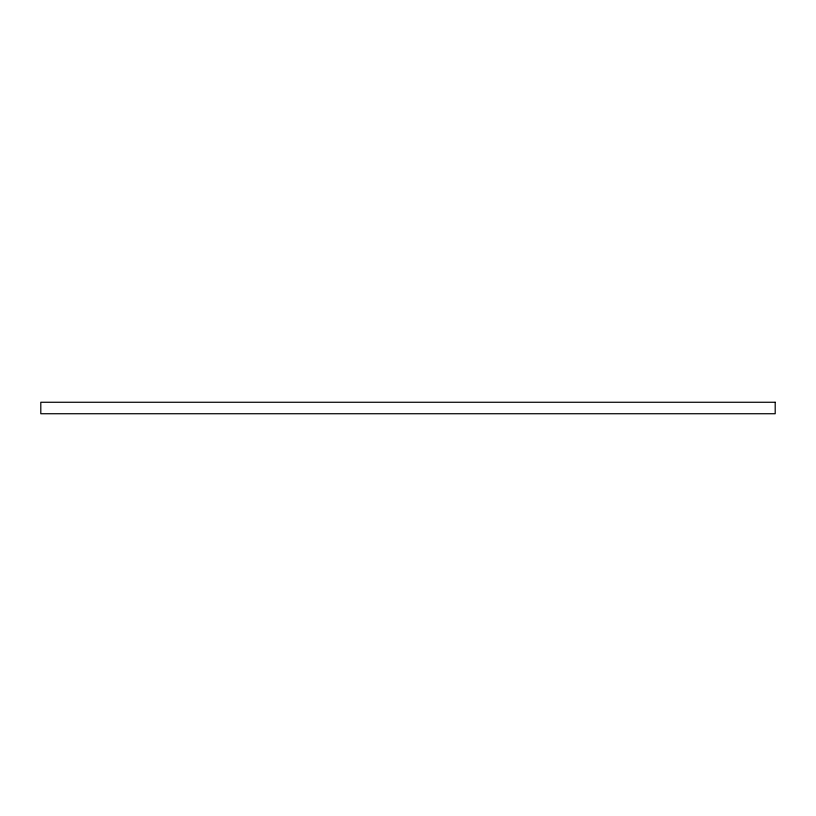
<?xml version="1.0" encoding="UTF-8"?>
<svg xmlns="http://www.w3.org/2000/svg" width="816" height="816" viewBox="0 0 816 816"><rect width="100%" height="100%" fill="white"/><g stroke="black" fill="none" stroke-linecap="round" stroke-linejoin="round"><path stroke-width="1.22" d="M775.2 402.268L40.8 402.268L40.8 413.732L775.2 413.732L775.2 402.268"/></g></svg>
